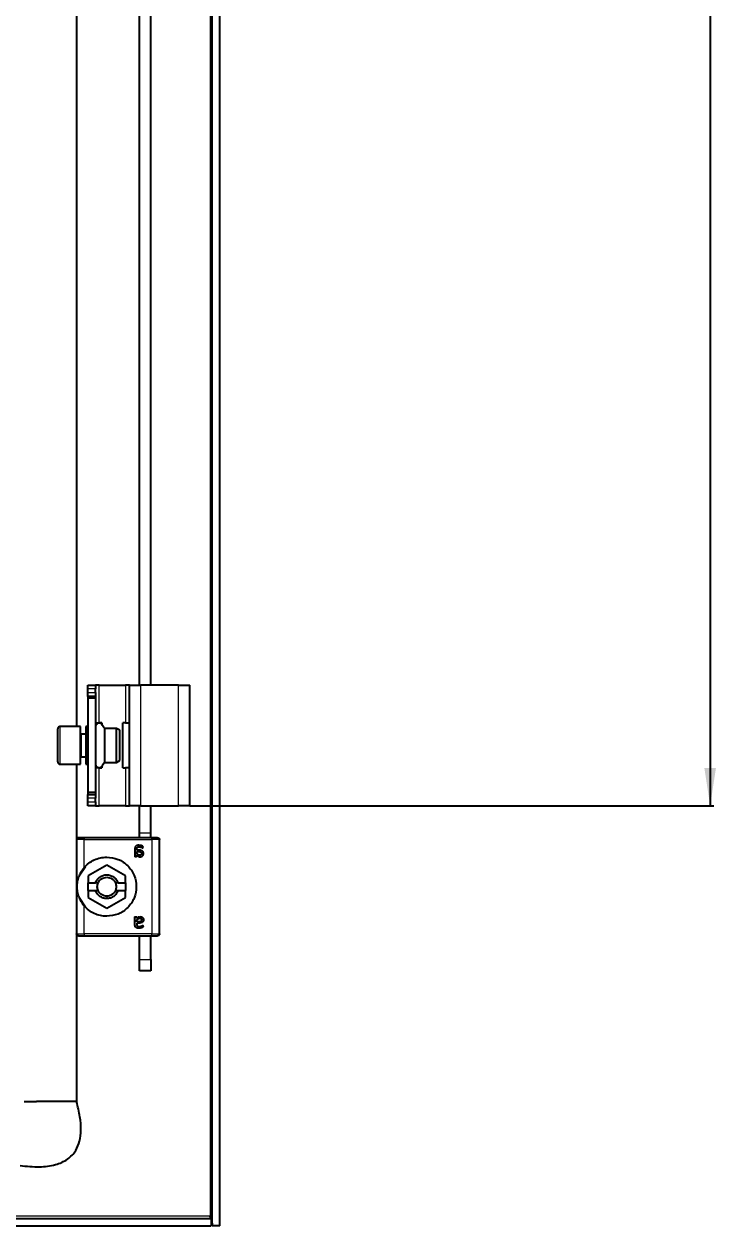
# Model space of a CAD drawing. Header units: millimetres. Extents: x -188 to 1345, y -1228 to 1043.
# Drawn here: x 1161.3 to 1344.8, y -1100 to -781.1 of the extents above; entities that cross this region are included whole.
import ezdxf

# ---------------------------------------------------------------- set-up
doc = ezdxf.new("R2010")
doc.units = ezdxf.units.MM
doc.layers.add('FORMAT', color=7, linetype='Continuous')
doc.styles.add('SLDTEXTSTYLE0', font='TXT', dxfattribs={"width": 0.75})
doc.dimstyles.new('SLDDIMSTYLE0', dxfattribs={"dimtxt": 20, "dimasz": 10, "dimexe": 0, "dimexo": 0.0625, "dimgap": 5, "dimtad": 2, "dimdec": 1, "dimrnd": 1e-09, "dimzin": 12, "dimdsep": 46, "dimtxsty": 'SLDTEXTSTYLE0', "dimsah": 1, "dimcen": 0.09, "dimadec": 0, "dimazin": 3, "dimtfac": 1, "dimtofl": 0, "dimtmove": 0, "dimatfit": 3, "dimfxl": 0, "dimfrac": 2, "dimtolj": 1, "dimtzin": 12, "dimarcsym": 0})

# ---------------------------------------------------------------- blocks, each defined once
blk = doc.blocks.new('_D_5')
at = {"layer": 'FORMAT'}
for p, q in [((1205.22, 743.52), (1344.22, 743.52)), ((1343.22, 743.52), (1343.22, -988.48)), ((1205.22, -988.48), (1344.22, -988.48))]:
    blk.add_line(p, q, dxfattribs=at)
for points in [[(1343.22, 743.52), (1341.68, 733.52), (1344.75, 733.52)], [(1343.22, -988.48), (1344.75, -978.48), (1341.68, -978.48)]]:
    blk.add_solid(points, dxfattribs=at)
at = {"layer": 'FORMAT', "insert": (1317.43, -152.03), "char_height": 20, "attachment_point": 1, "rotation": 90, "style": 'SLDTEXTSTYLE0'}
blk.add_mtext('1732', dxfattribs=at)

msp = doc.modelspace()

# ---------------------------------------------------------------- linework, layer by layer
at = {"color": 7, "linetype": 'Continuous', "lineweight": 25}
for p, q in [((1211.21, -1099.98), (1211.21, 855.02)), ((1213.21, -1099.98), (1213.21, 855.02)), ((1175.21, -447.65), (1175.21, -967.48)), ((1191.91, -956.48), (1191.91, -447.98)), ((1194.91, -956.48), (1194.91, -447.98)), ((1178.21, -956.48), (1180.21, -956.48)), ((1178.21, -957.48), (1178.21, -956.48)), ((1180.21, -956.48), (1180.21, -957.48)), ((1181.21, -956.48), (1180.21, -956.48)), ((1181.21, -956.48), (1188.21, -956.48)), ((1189.21, -956.48), (1188.21, -956.48)), ((1189.21, -988.48), (1189.21, -956.48)), ((1189.21, -956.48), (1192.21, -956.48)), ((1202.21, -956.48), (1192.21, -956.48)), ((1202.21, -956.48), (1205.21, -956.48)), ((1205.21, -988.48), (1205.21, -956.48)), ((1178.21, -958.48), (1178.21, -957.48)), ((1178.21, -959.48), (1178.21, -958.48)), ((1180.21, -959.48), (1178.21, -959.48)), ((1178.21, -959.48), (1178.21, -959.98)), ((1180.21, -958.48), (1180.21, -957.48)), ((1180.21, -958.48), (1180.21, -959.48)), ((1180.21, -959.48), (1180.21, -959.98)), ((1180.21, -959.98), (1178.21, -959.98)), ((1178.21, -959.98), (1178.21, -984.98)), ((1180.21, -959.98), (1180.21, -984.98)), ((1170.21, -974.73), (1170.21, -968.08)), ((1176.21, -967.48), (1170.81, -967.48)), ((1176.21, -975.04), (1176.21, -967.48)), ((1178.21, -967.48), (1177.71, -967.48)), ((1177.71, -967.48), (1177.71, -968.69)), ((1177.71, -968.69), (1177.71, -977.48)), ((1180.21, -966.48), (1181.21, -966.48)), ((1181.91, -966.48), (1181.21, -966.48)), ((1181.91, -966.48), (1181.91, -966.93)), ((1185.84, -967.98), (1182.71, -967.98)), ((1182.71, -976.98), (1182.71, -967.98)), ((1186.71, -968.48), (1185.84, -967.98)), ((1185.84, -976.98), (1185.84, -967.98)), ((1186.71, -976.48), (1186.71, -968.48)), ((1187.51, -978.48), (1187.51, -966.48)), ((1188.21, -966.48), (1187.51, -966.48)), ((1188.21, -966.48), (1189.21, -966.48)), ((1177.71, -969.48), (1176.46, -969.48)), ((1170.21, -976.88), (1170.21, -974.73)), ((1176.21, -977.48), (1176.21, -975.04)), ((1176.46, -975.48), (1177.71, -975.48)), ((1170.81, -977.48), (1176.21, -977.48)), ((1175.21, -977.48), (1175.21, -997.3)), ((1177.71, -977.48), (1178.21, -977.48)), ((1181.21, -978.48), (1180.21, -978.48)), ((1181.21, -978.48), (1181.91, -978.48)), ((1181.91, -978.03), (1181.91, -978.48)), ((1182.71, -976.98), (1185.84, -976.98)), ((1185.84, -976.98), (1186.71, -976.48)), ((1187.51, -978.48), (1188.21, -978.48)), ((1189.21, -978.48), (1188.21, -978.48)), ((1180.21, -984.98), (1178.21, -984.98)), ((1178.21, -984.98), (1178.21, -985.48)), ((1180.21, -984.98), (1180.21, -985.48)), ((1178.21, -985.48), (1180.21, -985.48)), ((1178.21, -986.48), (1178.21, -985.48)), ((1178.21, -987.48), (1178.21, -986.48)), ((1178.21, -988.48), (1178.21, -987.48)), ((1180.21, -988.48), (1178.21, -988.48)), ((1180.21, -985.48), (1180.21, -986.48)), ((1180.21, -987.48), (1180.21, -986.48)), ((1180.21, -987.48), (1180.21, -988.48)), ((1180.21, -988.48), (1181.21, -988.48)), ((1188.21, -988.48), (1181.21, -988.48)), ((1188.21, -988.48), (1189.21, -988.48)), ((1192.21, -988.48), (1189.21, -988.48)), ((1191.91, -995.78), (1191.91, -988.48)), ((1192.21, -988.48), (1202.21, -988.48)), ((1194.91, -995.78), (1194.91, -988.48)), ((1205.21, -988.48), (1202.21, -988.48)), ((1175.21, -997.48), (1175.21, -1022.48)), ((1195.21, -996.98), (1177.21, -996.98)), ((1191.91, -997.03), (1191.91, -995.78)), ((1194.91, -997.03), (1194.91, -995.78)), ((1195.81, -996.98), (1195.56, -996.98)), ((1197.21, -1022.48), (1197.21, -997.48)), ((1190.65, -1000.02), (1190.65, -1001.89)), ((1191.18, -1000.27), (1191.18, -1000.05)), ((1191.56, -1000.27), (1191.18, -1000.27)), ((1191.18, -1000.63), (1191.61, -1000.63)), ((1191.18, -1001.21), (1191.18, -1000.63)), ((1183.21, -1004.26), (1178.26, -1007.12)), ((1188.16, -1007.12), (1183.21, -1004.26)), ((1191.11, -1001.89), (1191.11, -1001.61)), ((1191.5, -1001.91), (1191.11, -1001.61)), ((1176.04, -1006.85), (1177.55, -1004.6)), ((1178.26, -1007.12), (1178.26, -1008.98)), ((1188.16, -1008.98), (1188.16, -1007.12)), ((1178.26, -1010.98), (1178.26, -1008.98)), ((1178.26, -1008.98), (1180.22, -1008.98)), ((1180.92, -1008.98), (1180.22, -1008.98)), ((1186.2, -1008.98), (1185.5, -1008.98)), ((1186.2, -1008.98), (1188.16, -1008.98)), ((1188.16, -1008.98), (1188.16, -1010.98)), ((1177.55, -1015.36), (1176.04, -1013.1)), ((1178.26, -1010.98), (1178.26, -1012.84)), ((1178.26, -1010.98), (1180.22, -1010.98)), ((1178.26, -1012.84), (1183.21, -1015.69)), ((1180.22, -1010.98), (1180.92, -1010.98)), ((1183.21, -1015.69), (1188.16, -1012.84)), ((1185.5, -1010.98), (1186.2, -1010.98)), ((1186.2, -1010.98), (1188.16, -1010.98)), ((1188.16, -1012.84), (1188.16, -1010.98)), ((1190.65, -1019.94), (1190.65, -1018.07)), ((1191.11, -1018.07), (1191.11, -1018.35)), ((1191.18, -1019.33), (1191.18, -1018.74)), ((1191.61, -1019.33), (1191.18, -1019.33)), ((1191.56, -1019.68), (1191.18, -1019.68)), ((1191.18, -1019.68), (1191.18, -1019.9)), ((1175.21, -1022.65), (1175.21, -1066.98)), ((1177.21, -1022.98), (1195.21, -1022.98)), ((1191.91, -1029.28), (1191.91, -1022.98)), ((1194.91, -1029.28), (1194.91, -1022.98)), ((1195.56, -1022.98), (1195.81, -1022.98)), ((1191.91, -1032.28), (1191.91, -1029.28)), ((1194.91, -1029.28), (1194.91, -1032.28)), ((1194.91, -1032.28), (1191.91, -1032.28)), ((1164.64, -1066.98), (1164.58, -1066.98)), ((1171.78, -1066.98), (1164.64, -1066.98)), ((1171.93, -1066.98), (1171.78, -1066.98)), ((1174.23, -1066.98), (1171.93, -1066.98)), ((1175.21, -1066.98), (1174.23, -1066.98)), ((821.51, -1097.98), (1210.91, -1097.98)), ((821.51, -1099.98), (1210.91, -1099.98)), ((1210.61, -1097.38), (1210.81, -1097.98)), ((1210.91, -1097.98), (1210.91, -1099.98)), ((1213.21, -1099.98), (1211.21, -1099.98))]:
    msp.add_line(p, q, dxfattribs=at)
at = {"color": 8, "linetype": 'Continuous', "lineweight": 18}
for p, q in [((1210.61, 852.42), (1210.61, -1097.38)), ((1181.21, -966.48), (1181.21, -956.48)), ((1188.21, -956.48), (1188.21, -966.48)), ((1192.21, -988.48), (1192.21, -956.48)), ((1202.21, -988.48), (1202.21, -956.48)), ((1180.21, -957.48), (1178.21, -957.48)), ((1178.21, -958.48), (1180.21, -958.48)), ((1170.81, -967.48), (1170.81, -975.04)), ((1176.46, -969.48), (1176.46, -975.48)), ((1170.81, -975.04), (1170.81, -977.48)), ((1181.21, -988.48), (1181.21, -978.48)), ((1188.21, -978.48), (1188.21, -988.48)), ((1180.21, -986.48), (1178.21, -986.48)), ((1178.21, -987.48), (1180.21, -987.48)), ((1177.21, -1004.92), (1177.21, -997.48)), ((1177.21, -997.48), (1195.21, -997.48)), ((1194.91, -995.78), (1191.91, -995.78)), ((1195.21, -997.48), (1195.21, -1022.48)), ((1183.21, -1012.48), (1183.21, -1013.13)), ((1177.21, -1022.48), (1177.21, -1015.04)), ((1195.21, -1022.48), (1177.21, -1022.48)), ((1191.91, -1029.28), (1194.91, -1029.28)), ((1210.61, -1097.38), (1115.18, -1097.38))]:
    msp.add_line(p, q, dxfattribs=at)
at = {"color": 7, "linetype": 'Continuous', "lineweight": 25}
for centre, radius, start, end in [((1170.81, -968.08), 0.6, 90, 180), ((1176.46, -969.23), 0.25, 180, 270), ((1176.46, -975.73), 0.25, 90, 180), ((1170.81, -976.88), 0.6, 180, 270)]:
    msp.add_arc(centre, radius, start, end, dxfattribs=at)
for points, knots in [([(1182.71, -967.98), (1182.54, -967.83), (1182.19, -967.52), (1181.99, -966.95), (1181.63, -966.65), (1181.29, -966.52), (1180.93, -966.55), (1180.58, -966.74), (1180.33, -967.1), (1180.25, -967.4), (1180.21, -967.55)], [0, 0, 0, 0, 0.1856756, 0.3710252, 0.4669372, 0.5621716, 0.6563466, 0.7515528, 0.8738418, 1, 1, 1, 1]), ([(1180.21, -977.41), (1180.25, -977.56), (1180.33, -977.86), (1180.58, -978.22), (1180.93, -978.41), (1181.29, -978.44), (1181.63, -978.31), (1181.99, -978.01), (1182.19, -977.44), (1182.54, -977.13), (1182.71, -976.98)], [0, 0, 0, 0, 0.126158, 0.248447, 0.343653, 0.437828, 0.533063, 0.628975, 0.814324, 1, 1, 1, 1]), ([(1191.76, -998.98), (1191.62, -998.99), (1191.39, -999), (1191.11, -999.09), (1190.92, -999.21), (1190.78, -999.38), (1190.67, -999.65), (1190.66, -999.87), (1190.65, -1000.02)], [0, 0, 0, 0, 0.2500888, 0.3824952, 0.5002586, 0.6221632, 0.7501335, 1, 1, 1, 1]), ([(1191.18, -1000.05), (1191.18, -999.97), (1191.19, -999.83), (1191.25, -999.66), (1191.32, -999.55), (1191.43, -999.47), (1191.55, -999.42), (1191.69, -999.39), (1191.78, -999.39), (1191.82, -999.39)], [0, 0, 0, 0, 0.250023, 0.382539, 0.499802, 0.620838, 0.749652, 0.874777, 1, 1, 1, 1]), ([(1191.9, -1001.63), (1191.83, -1001.62), (1191.69, -1001.61), (1191.43, -1001.47), (1191.28, -1001.32), (1191.18, -1001.21)], [0, 0, 0, 0, 0.249939, 0.499864, 1, 1, 1, 1]), ([(1192.95, -1001.19), (1192.94, -1001.12), (1192.93, -1000.96), (1192.84, -1000.74), (1192.68, -1000.56), (1192.42, -1000.4), (1192.03, -1000.29), (1191.72, -1000.28), (1191.56, -1000.27)], [0, 0, 0, 0, 0.1250486, 0.2498861, 0.3708558, 0.4998199, 0.7496086, 1, 1, 1, 1]), ([(1191.61, -1000.63), (1191.71, -1000.63), (1191.89, -1000.64), (1192.12, -1000.7), (1192.26, -1000.79), (1192.35, -1000.89), (1192.41, -1001.02), (1192.41, -1001.11), (1192.42, -1001.16)], [0, 0, 0, 0, 0.279652, 0.500248, 0.629485, 0.750186, 0.875763, 1, 1, 1, 1]), ([(1192.83, -999.48), (1192.83, -999.42), (1192.83, -999.34), (1192.76, -999.25), (1192.63, -999.16), (1192.3, -999.03), (1191.98, -999), (1191.76, -998.98)], [0, 0, 0, 0, 0.124693, 0.187182, 0.249773, 0.500039, 1, 1, 1, 1]), ([(1191.82, -999.39), (1191.98, -999.41), (1192.22, -999.44), (1192.48, -999.56), (1192.6, -999.63), (1192.67, -999.67), (1192.71, -999.68), (1192.73, -999.68)], [0, 0, 0, 0, 0.4986996, 0.7495075, 0.8749492, 0.9467834, 1, 1, 1, 1]), ([(1192.42, -1001.16), (1192.41, -1001.22), (1192.4, -1001.32), (1192.34, -1001.44), (1192.27, -1001.51), (1192.19, -1001.57), (1192.1, -1001.6), (1192, -1001.62), (1191.94, -1001.62), (1191.9, -1001.63)], [0, 0, 0, 0, 0.249168, 0.373635, 0.49939, 0.619394, 0.749656, 0.87477, 1, 1, 1, 1]), ([(1191.99, -1002.04), (1192.11, -1002.03), (1192.29, -1002.02), (1192.52, -1001.93), (1192.67, -1001.84), (1192.79, -1001.71), (1192.92, -1001.5), (1192.93, -1001.32), (1192.95, -1001.19)], [0, 0, 0, 0, 0.25007, 0.379181, 0.500499, 0.62417, 0.750842, 1, 1, 1, 1]), ([(1192.73, -999.68), (1192.74, -999.68), (1192.75, -999.68), (1192.77, -999.67), (1192.79, -999.66), (1192.8, -999.63), (1192.82, -999.59), (1192.82, -999.55), (1192.83, -999.51), (1192.83, -999.49), (1192.83, -999.48)], [0, 0, 0, 0, 0.128825, 0.180169, 0.243397, 0.36986, 0.499864, 0.749649, 0.843476, 1, 1, 1, 1]), ([(1190.65, -1001.89), (1190.65, -1001.9), (1190.65, -1001.92), (1190.67, -1001.93), (1190.69, -1001.96), (1190.77, -1001.98), (1190.84, -1001.98), (1190.88, -1001.98)], [0, 0, 0, 0, 0.124881, 0.183376, 0.250934, 0.500336, 1, 1, 1, 1]), ([(1190.88, -1001.98), (1190.93, -1001.98), (1190.99, -1001.98), (1191.07, -1001.96), (1191.1, -1001.94), (1191.11, -1001.92), (1191.11, -1001.9), (1191.11, -1001.89)], [0, 0, 0, 0, 0.499718, 0.749437, 0.810587, 0.875078, 1, 1, 1, 1]), ([(1191.11, -1001.61), (1191.23, -1001.72), (1191.42, -1001.89), (1191.7, -1002), (1191.86, -1002.03), (1191.94, -1002.04), (1191.99, -1002.04)], [0, 0, 0, 0, 0.499113, 0.749325, 0.874665, 1, 1, 1, 1]), ([(1177.21, -1015.04), (1176.92, -1014.66), (1176.35, -1013.91), (1175.8, -1012.66), (1175.45, -1011.38), (1175.32, -1009.98), (1175.45, -1008.57), (1175.8, -1007.29), (1176.36, -1006.05), (1176.93, -1005.29), (1177.21, -1004.92)], [0, 0, 0, 0, 0.125762, 0.25037, 0.375307, 0.500139, 0.62481, 0.749763, 0.874888, 1, 1, 1, 1]), ([(1190.65, -1018.07), (1190.65, -1018.06), (1190.65, -1018.04), (1190.67, -1018.02), (1190.69, -1018), (1190.77, -1017.98), (1190.84, -1017.98), (1190.88, -1017.98)], [0, 0, 0, 0, 0.124884, 0.186377, 0.250914, 0.500322, 1, 1, 1, 1]), ([(1191.76, -1020.98), (1191.69, -1020.98), (1191.54, -1020.97), (1191.32, -1020.94), (1191.11, -1020.87), (1190.92, -1020.75), (1190.78, -1020.58), (1190.67, -1020.31), (1190.66, -1020.08), (1190.65, -1019.94)], [0, 0, 0, 0, 0.125255, 0.250437, 0.383066, 0.500493, 0.622629, 0.75025, 1, 1, 1, 1]), ([(1190.88, -1017.98), (1190.93, -1017.98), (1190.99, -1017.98), (1191.05, -1018), (1191.08, -1018.01), (1191.1, -1018.02), (1191.11, -1018.04), (1191.11, -1018.06), (1191.11, -1018.07)], [0, 0, 0, 0, 0.499162, 0.644242, 0.749698, 0.813605, 0.875217, 1, 1, 1, 1]), ([(1191.11, -1018.35), (1191.23, -1018.24), (1191.42, -1018.07), (1191.73, -1017.94), (1191.9, -1017.93), (1191.99, -1017.92)], [0, 0, 0, 0, 0.499364, 0.749701, 1, 1, 1, 1]), ([(1191.18, -1018.74), (1191.28, -1018.64), (1191.43, -1018.48), (1191.66, -1018.37), (1191.79, -1018.34), (1191.87, -1018.33), (1191.9, -1018.33)], [0, 0, 0, 0, 0.499765, 0.749504, 0.874771, 1, 1, 1, 1]), ([(1191.18, -1019.9), (1191.18, -1019.95), (1191.18, -1020.04), (1191.21, -1020.17), (1191.25, -1020.3), (1191.32, -1020.41), (1191.43, -1020.49), (1191.6, -1020.56), (1191.73, -1020.56), (1191.82, -1020.57)], [0, 0, 0, 0, 0.125295, 0.250514, 0.383518, 0.50035, 0.621938, 0.750243, 1, 1, 1, 1]), ([(1192.95, -1018.76), (1192.94, -1018.8), (1192.94, -1018.88), (1192.91, -1019.04), (1192.84, -1019.22), (1192.68, -1019.4), (1192.41, -1019.56), (1192.03, -1019.67), (1191.72, -1019.68), (1191.56, -1019.68)], [0, 0, 0, 0, 0.062637, 0.125278, 0.250072, 0.374841, 0.499994, 0.749696, 1, 1, 1, 1]), ([(1192.42, -1018.8), (1192.41, -1018.85), (1192.41, -1018.94), (1192.35, -1019.07), (1192.26, -1019.17), (1192.12, -1019.26), (1191.89, -1019.32), (1191.71, -1019.33), (1191.61, -1019.33)], [0, 0, 0, 0, 0.124446, 0.249795, 0.37, 0.499734, 0.719932, 1, 1, 1, 1]), ([(1191.82, -1020.57), (1191.98, -1020.55), (1192.29, -1020.53), (1192.55, -1020.32), (1192.71, -1020.28), (1192.73, -1020.27)], [0, 0, 0, 0, 0.4988522, 0.946609, 1, 1, 1, 1]), ([(1191.9, -1018.33), (1191.97, -1018.34), (1192.07, -1018.34), (1192.19, -1018.39), (1192.27, -1018.45), (1192.34, -1018.52), (1192.39, -1018.61), (1192.41, -1018.7), (1192.41, -1018.77), (1192.42, -1018.8)], [0, 0, 0, 0, 0.2496231, 0.3771401, 0.499734, 0.6227303, 0.7498125, 0.8748762, 1, 1, 1, 1]), ([(1191.99, -1017.92), (1192.11, -1017.93), (1192.29, -1017.94), (1192.52, -1018.02), (1192.67, -1018.12), (1192.79, -1018.25), (1192.92, -1018.46), (1192.93, -1018.64), (1192.95, -1018.76)], [0, 0, 0, 0, 0.25007, 0.379559, 0.500499, 0.624556, 0.750843, 1, 1, 1, 1]), ([(1192.73, -1020.27), (1192.74, -1020.27), (1192.75, -1020.28), (1192.77, -1020.29), (1192.79, -1020.3), (1192.8, -1020.32), (1192.83, -1020.38), (1192.83, -1020.44), (1192.83, -1020.48)], [0, 0, 0, 0, 0.13107, 0.182437, 0.243796, 0.371388, 0.500442, 1, 1, 1, 1]), ([(1192.83, -1020.48), (1192.83, -1020.51), (1192.83, -1020.56), (1192.81, -1020.64), (1192.76, -1020.71), (1192.63, -1020.8), (1192.3, -1020.93), (1191.98, -1020.96), (1191.76, -1020.98)], [0, 0, 0, 0, 0.062686, 0.125173, 0.187628, 0.250185, 0.500314, 1, 1, 1, 1]), ([(1160.21, -1083.98), (1161.94, -1084.15), (1165.08, -1084.45), (1169.4, -1083.93), (1172.84, -1082.51), (1175.05, -1080.19), (1176.14, -1077.42), (1176.46, -1074.38), (1176.16, -1070.81), (1175.54, -1068.33), (1175.21, -1066.98)], [0, 0, 0, 0, 0.176713, 0.320911, 0.440308, 0.54837, 0.6374, 0.738878, 0.858543, 1, 1, 1, 1]), ([(1161.32, -1066.98), (1161.35, -1066.98), (1161.44, -1066.98), (1161.89, -1066.98), (1162.19, -1066.98)], [0, 0, 0, 0, 0.3567269, 1, 1, 1, 1]), ([(1210.91, -1097.98), (1210.86, -1097.98), (1210.81, -1097.91), (1210.71, -1097.69), (1210.66, -1097.54), (1210.61, -1097.38)], [0, 0, 0, 0, 0.5, 0.5, 1, 1, 1, 1]), ([(1210.91, -1098.3), (1210.95, -1098.43), (1211.15, -1098.99), (1211.18, -1099.55), (1211.21, -1099.98)], [0, 0, 0, 0, 0.226541, 1, 1, 1, 1])]:
    msp.add_open_spline(points, degree=3, knots=knots, dxfattribs=at)
for points in [[(1175.71, -996.98), (1175.64, -996.99), (1175.51, -997), (1175.35, -997.12), (1175.23, -997.28), (1175.22, -997.41), (1175.21, -997.48)], [(1177.21, -996.98), (1177.01, -996.98), (1176.62, -996.98), (1176.12, -996.98), (1175.78, -996.98), (1175.73, -996.98), (1175.71, -996.98)], [(1196.71, -996.98), (1196.69, -996.98), (1196.64, -996.98), (1196.3, -996.98), (1195.8, -996.98), (1195.41, -996.98), (1195.21, -996.98)], [(1196.71, -996.98), (1196.78, -996.99), (1196.91, -997), (1197.07, -997.12), (1197.19, -997.28), (1197.2, -997.41), (1197.21, -997.48)], [(1177.21, -1004.92), (1177.6, -1004.5), (1178.39, -1003.68), (1179.88, -1002.81), (1181.5, -1002.24), (1182.64, -1002.16), (1183.21, -1002.13)], [(1183.21, -1002.13), (1184.24, -1002.25), (1186.29, -1002.48), (1188.91, -1004.3), (1190.65, -1006.89), (1191.26, -1009.98), (1190.65, -1013.06), (1188.91, -1015.66), (1186.29, -1017.48), (1184.24, -1017.71), (1183.21, -1017.83)], [(1180.22, -1008.98), (1180.36, -1008.68), (1180.62, -1008.08), (1181.34, -1007.38), (1182.23, -1006.93), (1183.21, -1006.78), (1184.19, -1006.93), (1185.08, -1007.38), (1185.8, -1008.08), (1186.07, -1008.68), (1186.2, -1008.98)], [(1180.92, -1008.98), (1181.03, -1008.77), (1181.26, -1008.34), (1181.82, -1007.86), (1182.49, -1007.54), (1182.97, -1007.5), (1183.21, -1007.48)], [(1183.21, -1007.48), (1183.45, -1007.5), (1183.94, -1007.54), (1184.6, -1007.86), (1185.16, -1008.34), (1185.39, -1008.77), (1185.5, -1008.98)], [(1180.92, -1010.98), (1180.86, -1010.82), (1180.74, -1010.5), (1180.69, -1009.98), (1180.74, -1009.46), (1180.86, -1009.14), (1180.92, -1008.98)], [(1185.5, -1008.98), (1185.56, -1009.14), (1185.68, -1009.46), (1185.73, -1009.98), (1185.68, -1010.5), (1185.56, -1010.82), (1185.5, -1010.98)], [(1183.21, -1013.13), (1182.88, -1013.1), (1182.23, -1013.04), (1181.34, -1012.57), (1180.62, -1011.88), (1180.36, -1011.28), (1180.22, -1010.98)], [(1183.21, -1012.48), (1182.97, -1012.46), (1182.49, -1012.42), (1181.82, -1012.1), (1181.26, -1011.62), (1181.03, -1011.19), (1180.92, -1010.98)], [(1186.2, -1010.98), (1186.07, -1011.28), (1185.8, -1011.88), (1185.08, -1012.57), (1184.19, -1013.04), (1183.54, -1013.1), (1183.21, -1013.13)], [(1185.5, -1010.98), (1185.39, -1011.19), (1185.16, -1011.62), (1184.6, -1012.1), (1183.94, -1012.42), (1183.45, -1012.46), (1183.21, -1012.48)], [(1183.21, -1017.83), (1182.64, -1017.79), (1181.5, -1017.72), (1179.88, -1017.15), (1178.39, -1016.28), (1177.6, -1015.45), (1177.21, -1015.04)], [(1175.71, -1022.98), (1175.64, -1022.97), (1175.51, -1022.96), (1175.35, -1022.84), (1175.23, -1022.68), (1175.22, -1022.54), (1175.21, -1022.48)], [(1175.71, -1022.98), (1175.73, -1022.98), (1175.78, -1022.98), (1176.12, -1022.98), (1176.62, -1022.98), (1177.01, -1022.98), (1177.21, -1022.98)], [(1195.21, -1022.98), (1195.41, -1022.98), (1195.8, -1022.98), (1196.3, -1022.98), (1196.64, -1022.98), (1196.69, -1022.98), (1196.71, -1022.98)], [(1197.21, -1022.48), (1197.2, -1022.54), (1197.19, -1022.68), (1197.07, -1022.84), (1196.91, -1022.96), (1196.78, -1022.97), (1196.71, -1022.98)], [(1162.19, -1066.98), (1162.51, -1066.98), (1163.16, -1066.98), (1164.11, -1066.98), (1164.58, -1066.98)]]:
    msp.add_open_spline(points, degree=3, dxfattribs=at)
at = {"color": 8, "linetype": 'Continuous', "lineweight": 18}
for points in [[(1177.21, -997.48), (1176.95, -997.48), (1176.42, -997.48), (1175.76, -997.48), (1175.3, -997.48), (1175.24, -997.48), (1175.21, -997.48)], [(1177.21, -996.98), (1177.21, -996.99), (1177.21, -997), (1177.21, -997.12), (1177.21, -997.28), (1177.21, -997.41), (1177.21, -997.48)], [(1195.21, -997.48), (1195.21, -997.41), (1195.21, -997.28), (1195.21, -997.12), (1195.21, -997), (1195.21, -996.99), (1195.21, -996.98)], [(1197.21, -997.48), (1197.18, -997.48), (1197.12, -997.48), (1196.66, -997.48), (1196, -997.48), (1195.47, -997.48), (1195.21, -997.48)], [(1175.21, -1022.48), (1175.24, -1022.48), (1175.3, -1022.48), (1175.76, -1022.48), (1176.42, -1022.48), (1176.95, -1022.48), (1177.21, -1022.48)], [(1177.21, -1022.48), (1177.21, -1022.54), (1177.21, -1022.68), (1177.21, -1022.84), (1177.21, -1022.96), (1177.21, -1022.97), (1177.21, -1022.98)], [(1195.21, -1022.98), (1195.21, -1022.97), (1195.21, -1022.96), (1195.21, -1022.84), (1195.21, -1022.68), (1195.21, -1022.54), (1195.21, -1022.48)], [(1195.21, -1022.48), (1195.47, -1022.48), (1196, -1022.48), (1196.66, -1022.48), (1197.12, -1022.48), (1197.18, -1022.48), (1197.21, -1022.48)]]:
    msp.add_open_spline(points, degree=3, dxfattribs=at)

# ---------------------------------------------------------------- dimensions: what is measured, and where the dimension line sits
at = {"layer": 'FORMAT'}
dim = msp.add_linear_dim(base=(1343.22, -988.48), p1=(1205.21, 743.52), p2=(1205.21, -988.48), angle=90, dimstyle='SLDDIMSTYLE0', dxfattribs=at)
dim.commit()
dim.dimension.update_dxf_attribs({"geometry": '_D_5', "text_midpoint": (1343.22, -122.48), "dimtype": 160})

doc.saveas('drawing.dxf')
